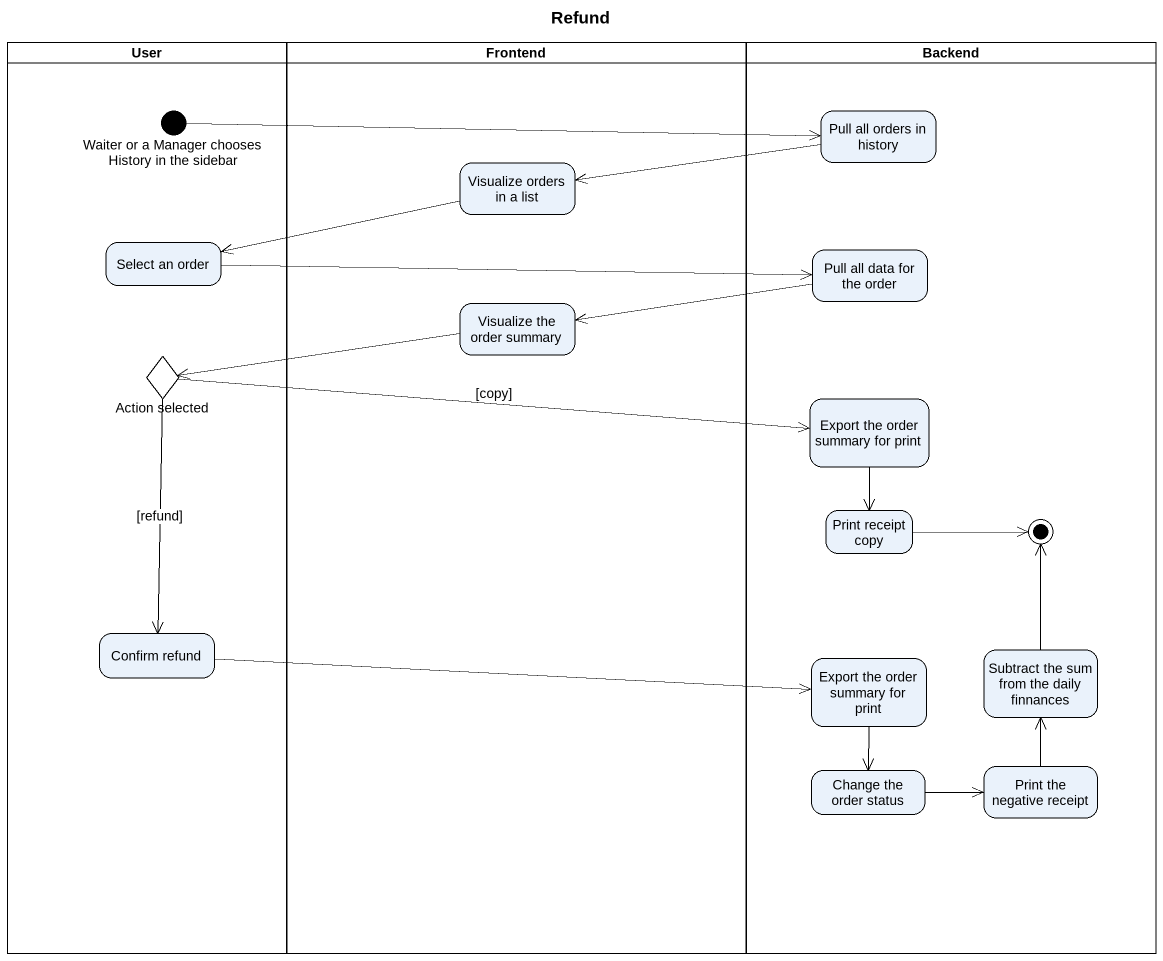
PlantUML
@startuml
title Refund
hide empty description
state User <<partition>> {
  state "Waiter or a Manager chooses History in the sidebar" as Waiter_or_a_Manager_chooses <<start>>
  state "Select an order" as Select_an_order
  state "Action selected" as Action_selected <<choice>>
  state "Confirm refund" as Confirm_refund
}
state Frontend <<partition>> {
  state "Visualize orders in a list" as Visualize_orders_in_a_list
  state "Visualize the order summary" as Visualize_the_order_summary
}
state Backend <<partition>> {
  state "Pull all orders in history" as Pull_all_orders_in_history
  state "Pull all data for the order" as Pull_all_data_for_the_order
  state "Export the order summary for print" as Export_the_order_summary
  state "Print receipt copy" as Print_receipt_copy
  state "Export the order summary for print" as Export_the_order_summary_2
  state "Subtract the sum from the daily finnances" as Subtract_the_sum_from_the
  state "Change the order status" as Change_the_order_status
  state "Print the negative receipt" as Print_the_negative_receipt
  Print_receipt_copy -right-> [*]
  Subtract_the_sum_from_the -up-> [*]
}
Waiter_or_a_Manager_chooses -right-> Pull_all_orders_in_history
Pull_all_orders_in_history -left-> Visualize_orders_in_a_list
Visualize_orders_in_a_list -left-> Select_an_order
Select_an_order -right-> Pull_all_data_for_the_order
Pull_all_data_for_the_order -left-> Visualize_the_order_summary
Visualize_the_order_summary -left-> Action_selected
Action_selected -right-> Export_the_order_summary : [copy]
Action_selected --> Confirm_refund : [refund]
Export_the_order_summary --> Print_receipt_copy
Confirm_refund -right-> Export_the_order_summary_2
Export_the_order_summary_2 --> Change_the_order_status
Change_the_order_status -right-> Print_the_negative_receipt
Print_the_negative_receipt -up-> Subtract_the_sum_from_the
@enduml
